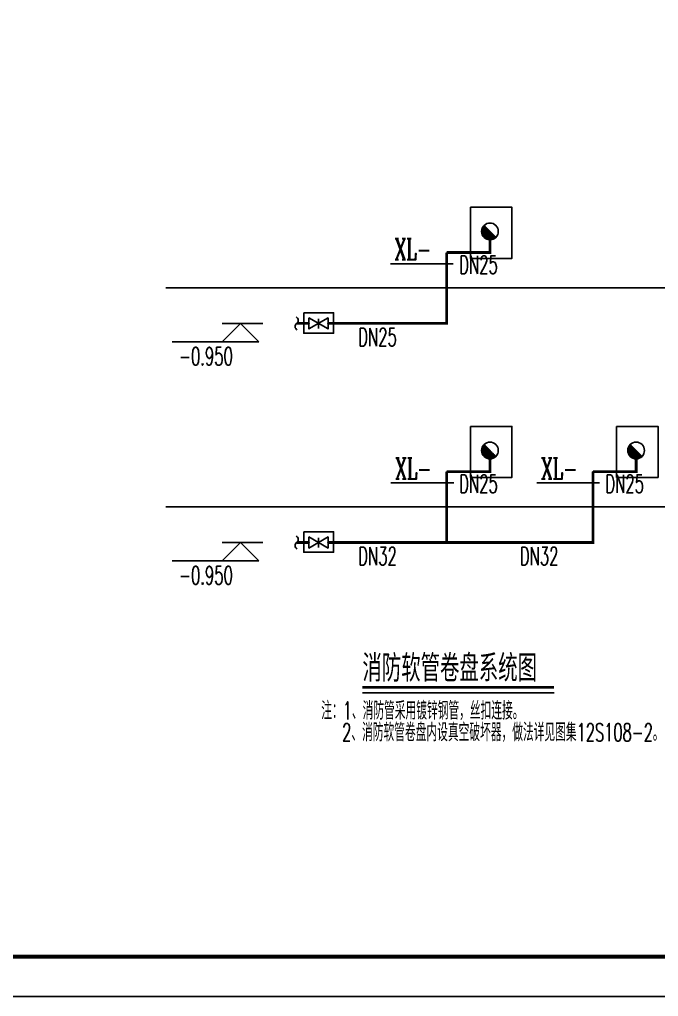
# Model space of a CAD drawing. Extents: x -409572 to -157272, y 600795 to 878326.
# Drawn here: x -361168 to -345161, y 794326 to 818787 of the extents above; entities that cross this region are included whole.
import ezdxf

# ---------------------------------------------------------------- set-up
doc = ezdxf.new("R2010")
doc.units = 0
doc.header["$LTSCALE"] = 1000
doc.header["$MEASUREMENT"] = 0
doc.linetypes.add('CENTER2', pattern=[1.125, 0.75, -0.125, 0.125, -0.125])
doc.layers.get('0').update_dxf_attribs({"linetype": 'CONTINUOUS'})
for name, color, linetype in [('0-给水标注', 7, 'CONTINUOUS'), ('DIM_ELEV', 3, 'CONTINUOUS'), ('DIM_雨水', 3, 'CONTINUOUS'), ('EQUIP_消防', 7, 'CONTINUOUS'), ('EQUIP_给水', 7, 'CONTINUOUS'), ('PIPE-消防', 1, 'CONTINUOUS'), ('PIPE-给水', 3, 'CONTINUOUS'), ('STAIR', 2, 'CONTINUOUS'), ('TWT_TEXT', 7, 'CONTINUOUS'), ('TWT_TITLE', 7, 'CONTINUOUS'), ('VALVE_给水', 7, 'CONTINUOUS'), ('WIRE-照明', 1, 'CONTINUOUS')]:
    doc.layers.add(name, color=color, linetype=linetype)
doc.styles.add('_TCH_DIM', font='SIMPLEX', dxfattribs={"bigfont": 'GBCBIG'})
doc.styles.add('_TWT_SERIAL', font='COMPLEX', dxfattribs={"width": 0.8, "height": 3.5, "bigfont": 'HZTXT'})
doc.styles.add('STY53', font='COMPLEX', dxfattribs={"width": 0.6, "bigfont": 'HZTXT'})
doc.styles.add('TG_LINETYPE', font='SIMPLEX', dxfattribs={"width": 0.8, "height": 3, "bigfont": 'HZTXT'})
doc.linetypes.add('TG_X', pattern='A,2,-0.3,["X",TG_LINETYPE,S=0.1,R=0,X=-0.23,Y=-0.15],0', length=2.3)

# ---------------------------------------------------------------- blocks, each defined once
blk = doc.blocks.new('$VALVE$00000296')
for points in [[(-125, 72), (-125, -72), (125, 72), (125, -72), (-125, 72)], [(0, 60), (0, -64)]]:
    blk.add_lwpolyline(points)
for p in [(-125, 0), (125, 0)]:
    blk.add_point(p)
blk = doc.blocks.new('$TWTSYS$00000132')
at = {"elevation": 0}
blk.add_lwpolyline([(7, -101, -0.575183), (0, 0, 0.604745), (-11, 101, 16.924828)], format="xyb", dxfattribs=at)
blk = doc.blocks.new('$ATTACHMENT$00000086')
at = {"color": 0}
for p, q in [((-5, 5, 0), (-131, 5, 0)), ((-15, 15, 0), (-130, 15, 0)), ((-130, -10, 0), (-130, 10, 0)), ((-10, 10, 0), (-130, 10, 0)), ((-21, 21, 0), (-129, 21, 0)), ((-26, 26, 0), (-128, 26, 0)), ((-31, 31, 0), (-127, 31, 0)), ((-36, 36, 0), (-126, 36, 0)), ((-125, -38, 0), (-125, 38, 0)), ((-42, 42, 0), (-124, 42, 0)), ((-47, 47, 0), (-122, 47, 0)), ((-120, -52, 0), (-120, 52, 0)), ((-52, 52, 0), (-120, 52, 0)), ((-57, 57, 0), (-118, 57, 0)), ((-115, -63, 0), (-115, 63, 0)), ((-63, 63, 0), (-115, 63, 0)), ((-68, 68, 0), (-112, 68, 0)), ((-109, -72, 0), (-109, 72, 0)), ((-73, 73, 0), (-108, 73, 0)), ((-78, 78, 0), (-105, 78, 0)), ((-104, -79, 0), (-104, 79, 0)), ((-84, 84, 0), (-101, 84, 0)), ((-99, -86, 0), (-99, 86, 0)), ((-89, 89, 0), (-96, 89, 0)), ((-94, -91, 0), (-94, 91, 0)), ((-88, -96, 0), (-88, 88, 0)), ((-83, -101, 0), (-83, 83, 0)), ((-78, -105, 0), (-78, 78, 0)), ((-73, -109, 0), (-73, 73, 0)), ((-67, -112, 0), (-67, 67, 0)), ((-62, -115, 0), (-62, 62, 0)), ((-57, -118, 0), (-57, 57, 0)), ((-52, -120, 0), (-52, 52, 0)), ((-46, -122, 0), (-46, 46, 0)), ((-41, -124, 0), (-41, 41, 0)), ((-36, -126, 0), (-36, 36, 0)), ((-31, -127, 0), (-31, 31, 0)), ((-25, -128, 0), (-25, 25, 0)), ((-20, -129, 0), (-20, 20, 0)), ((-15, -130, 0), (-15, 15, 0)), ((-10, -130, 0), (-10, 10, 0)), ((-4, -131, 0), (-4, 4, 0)), ((0, 0, 0), (-131, 0, 0)), ((6, -6, 0), (-131, -6, 0)), ((11, -11, 0), (-130, -11, 0)), ((16, -16, 0), (-130, -16, 0)), ((21, -21, 0), (-129, -21, 0)), ((27, -27, 0), (-128, -27, 0)), ((32, -32, 0), (-127, -32, 0)), ((37, -37, 0), (-125, -37, 0)), ((42, -42, 0), (-124, -42, 0)), ((48, -48, 0), (-122, -48, 0)), ((53, -53, 0), (-120, -53, 0)), ((58, -58, 0), (-117, -58, 0)), ((63, -63, 0), (-114, -63, 0)), ((69, -69, 0), (-111, -69, 0)), ((74, -74, 0), (-108, -74, 0)), ((79, -79, 0), (-104, -79, 0)), ((84, -84, 0), (-100, -84, 0)), ((90, -90, 0), (-95, -90, 0)), ((90, -95, 0), (-90, -95, 0)), ((84, -100, 0), (-84, -100, 0)), ((77, -105, 0), (-77, -105, 0)), ((70, -111, 0), (-70, -111, 0)), ((60, -116, 0), (-60, -116, 0)), ((49, -121, 0), (-49, -121, 0)), ((33, -126, 0), (-33, -126, 0)), ((1, -131, 0), (1, -1, 0)), ((6, -131, 0), (6, -6, 0)), ((11, -130, 0), (11, -11, 0)), ((17, -130, 0), (17, -17, 0)), ((22, -129, 0), (22, -22, 0)), ((27, -128, 0), (27, -27, 0)), ((32, -127, 0), (32, -32, 0)), ((38, -125, 0), (38, -38, 0)), ((43, -124, 0), (43, -43, 0)), ((48, -122, 0), (48, -48, 0)), ((53, -119, 0), (53, -53, 0)), ((59, -117, 0), (59, -59, 0)), ((64, -114, 0), (64, -64, 0)), ((69, -111, 0), (69, -69, 0)), ((74, -108, 0), (74, -74, 0)), ((80, -104, 0), (80, -80, 0)), ((85, -99, 0), (85, -85, 0)), ((90, -95, 0), (90, -90, 0))]:
    blk.add_line(p, q, dxfattribs=at)
blk.add_line((92, -92, 0), (-92, 92, 0))
for start, end in [(135, 315), (315, 135)]:
    blk.add_arc((0, 0, 0), 131, start, end)

msp = doc.modelspace()

# ---------------------------------------------------------------- hatches: boundary and pattern name
at = {"layer": 'PIPE-消防', "linetype": 'TG_X'}
for points in [[(-349382.9, 812952.2), (-349347.9, 812952.2), (-349347.9, 812917.2)], [(-349382.9, 807467.3), (-349347.9, 807467.3), (-349347.9, 807432.3)], [(-345721, 807467.3), (-345686, 807467.3), (-345686, 807432.3)]]:
    msp.add_hatch(color=256, dxfattribs=at).paths.add_polyline_path(points)
at = {"layer": 'PIPE-消防', "linetype": 'CENTER2'}
for points in [[(-349382.9, 812952.2), (-349382.9, 812917.2), (-349347.9, 812917.2)], [(-350465.1, 811177.7), (-350465.1, 811142.7), (-350430.1, 811142.7)], [(-349382.9, 807467.3), (-349382.9, 807432.3), (-349347.9, 807432.3)], [(-345721, 807467.3), (-345721, 807432.3), (-345686, 807432.3)], [(-346803.2, 805692.7), (-346803.2, 805657.7), (-346768.2, 805657.7)]]:
    msp.add_hatch(color=256, dxfattribs=at).paths.add_polyline_path(points)
at = {"layer": 'PIPE-消防'}
for points in [[(-350465.1, 811177.7), (-350430.1, 811177.7), (-350430.1, 811142.7)], [(-346803.2, 805692.7), (-346768.2, 805692.7), (-346768.2, 805657.7)]]:
    msp.add_hatch(color=256, dxfattribs=at).paths.add_polyline_path(points)

# ---------------------------------------------------------------- linework, layer by layer
at = {"layer": '0-给水标注', "color": 134}
for p, q in [((-355631.8, 811177.7, 0), (-356092.6, 810716.9, 0)), ((-355073.5, 811177.7, 0), (-356092.6, 811177.7, 0)), ((-355631.8, 811177.7, 0), (-355171, 810716.9, 0)), ((-355171, 810716.9, 0), (-357345.3, 810716.9, 0)), ((-355631.8, 805692.7, 0), (-356092.6, 805231.9, 0)), ((-355073.5, 805692.7, 0), (-356092.6, 805692.7, 0)), ((-355631.8, 805692.7, 0), (-355171, 805231.9, 0)), ((-355171, 805231.9, 0), (-357345.3, 805231.9, 0))]:
    msp.add_line(p, q, dxfattribs=at)
at = {"layer": 'DIM_ELEV', "color": 8, "const_width": 70}
msp.add_lwpolyline([(-352578.1, 802066.7), (-347776.2, 802066.7)], dxfattribs=at)
at = {"layer": 'DIM_ELEV', "color": 8}
msp.add_lwpolyline([(-352578.1, 801926.7), (-347776.2, 801926.7)], dxfattribs=at)
at = {"layer": 'DIM_雨水', "color": 3}
for p, q in [((-350655.2, 812670.6, 0), (-351877.1, 812670.6, 0)), ((-350304.2, 812670.6, 0), (-350655.2, 812670.6, 0)), ((-350641.1, 807185.6, 0), (-351862.9, 807185.6, 0)), ((-350290, 807185.6, 0), (-350641.1, 807185.6, 0)), ((-346993.4, 807185.6, 0), (-348209, 807185.6, 0)), ((-346642.3, 807185.6, 0), (-346993.4, 807185.6, 0))]:
    msp.add_line(p, q, dxfattribs=at)
at = {"layer": 'PIPE-消防', "linetype": 'TG_X'}
for points, const_width in [([(-349382.9, 812952.2), (-349382.9, 813279.1)], 70), ([(-350479.3, 812952.2), (-350465.1, 812952.2)], 35), ([(-349382.9, 807467.3), (-349382.9, 807794.1)], 70), ([(-345721, 807467.3), (-345721, 807794.1)], 70), ([(-350479.3, 807467.3), (-350465.1, 807467.3)], 35), ([(-346817.4, 807467.3), (-346803.2, 807467.3)], 35)]:
    msp.add_lwpolyline(points, dxfattribs=dict(at, const_width=const_width))
at = {"layer": 'PIPE-消防', "const_width": 70}
for points in [[(-350465.1, 812952.2), (-350465.1, 811177.7)], [(-350465.1, 807467.3), (-350465.1, 805692.7)], [(-346803.2, 807467.3), (-346803.2, 805692.7)]]:
    msp.add_lwpolyline(points, dxfattribs=at)
at = {"layer": 'PIPE-消防', "linetype": 'CENTER2', "ltscale": 2, "const_width": 70}
for points in [[(-350465.1, 812952.2), (-349382.9, 812952.2)], [(-354223.4, 811177.7), (-353918.5, 811177.7)], [(-353438.5, 811177.7), (-350465.1, 811177.7)], [(-350465.1, 807467.3), (-349382.9, 807467.3)], [(-346803.2, 807467.3), (-345721, 807467.3)], [(-354223.4, 805692.7), (-353918.5, 805692.7)], [(-353438.5, 805692.7), (-350465.1, 805692.7)], [(-350465.1, 805692.7), (-346803.2, 805692.7)]]:
    msp.add_lwpolyline(points, dxfattribs=at)
at = {"layer": 'PIPE-给水', "color": 0, "linetype": 'BYBLOCK'}
for points in [[(-349873.2, 814085.8), (-348833.2, 814085.8), (-348833.2, 812805.8), (-349873.2, 812805.8)], [(-349873.2, 808600.8), (-348833.2, 808600.8), (-348833.2, 807320.8), (-349873.2, 807320.8)], [(-346211.3, 808600.8), (-345171.3, 808600.8), (-345171.3, 807320.8), (-346211.3, 807320.8)]]:
    msp.add_lwpolyline(points, close=True, dxfattribs=at)
at = {"layer": 'STAIR', "color": 3, "ltscale": 2}
for p, q in [((-343916.4, 812072.2), (-357499.2, 812072.2)), ((-343916.4, 806587.3), (-357499.2, 806587.3))]:
    msp.add_line(p, q, dxfattribs=at)
for points in [[(-354045.8, 811446.4), (-353299.4, 811446.4), (-353299.4, 810933.7), (-354045.8, 810933.7)], [(-354045.8, 805961.4), (-353299.4, 805961.4), (-353299.4, 805448.7), (-354045.8, 805448.7)]]:
    msp.add_lwpolyline(points, close=True, dxfattribs=at)
at = {"layer": 'TWT_TITLE', "color": 4}
msp.add_lwpolyline([(-409572, 794325.7), (-335272, 794325.7), (-335272, 836325.7), (-409572, 836325.7)], close=True, dxfattribs=at)
at = {"layer": 'TWT_TITLE', "color": 4, "const_width": 100}
msp.add_lwpolyline([(-407072, 795325.7), (-336272, 795325.7), (-336272, 835325.7), (-407072, 835325.7)], close=True, dxfattribs=at)

# ---------------------------------------------------------------- block references
at = {"layer": 'EQUIP_消防', "linetype": 'BYBLOCK', "xscale": 1.6, "yscale": 1.6, "zscale": 1.6}
for p in [(-349382.9, 813481.5), (-349382.9, 807996.5), (-345721, 807996.5)]:
    msp.add_blockref('$ATTACHMENT$00000086', p, dxfattribs=at)
at = {"layer": 'EQUIP_给水', "xscale": 1.6, "yscale": 1.6, "zscale": 1.6}
for p in [(-354223.4, 811177.7), (-354223.4, 805692.7)]:
    msp.add_blockref('$TWTSYS$00000132', p, dxfattribs=at)
at = {"layer": 'VALVE_给水', "xscale": 1.92, "yscale": 1.92, "zscale": 1.92}
for p in [(-353678.5, 811177.7), (-353678.5, 805692.7)]:
    msp.add_blockref('$VALVE$00000296', p, dxfattribs=at)

# ---------------------------------------------------------------- texts
at = {"layer": 'TWT_TEXT', "color": 3, "style": '_TWT_SERIAL', "width": 0.64}
for p in [(-351772.1, 812775.6, 0), (-351757.9, 807290.6, 0), (-348104, 807290.6, 0)]:
    msp.add_text('XL-', height=525, dxfattribs=at).set_placement(p)
at = {"layer": 'TWT_TEXT', "color": 8, "style": '_TCH_DIM'}
msp.add_text('消防软管卷盘系统图', height=675.18, dxfattribs=at).set_placement((-352578.1, 802207.1))
at = {"layer": 'WIRE-照明', "color": 3, "linetype": 'CONTINUOUS', "style": 'STY53', "width": 0.6}
for s, height, p in [('DN25', 453.5, (-350152.6, 812419.7, 0)), ('DN25', 453.5, (-352682.9, 810609.4, 0)), ('-0.950', 453.5, (-357176.1, 810128.6, 0)), ('DN25', 453.5, (-350152.6, 806934.7, 0)), ('DN25', 453.5, (-346490.7, 806934.7, 0)), ('DN32', 453.5, (-352682.9, 805124.4, 0)), ('DN32', 453.5, (-348633.3, 805124.4, 0)), ('-0.950', 453.5, (-357176.1, 804643.6, 0)), ('注：1、消防管采用镀锌钢管，丝扣连接。', 447.898, (-353609.3, 801257.8, 0)), ('2、消防软管卷盘内设真空破坏器，做法详见图集12S108-2。', 447.898, (-353085.4, 800715.1, 0))]:
    msp.add_text(s, height=height, dxfattribs=at).set_placement(p)

doc.saveas('drawing.dxf')
